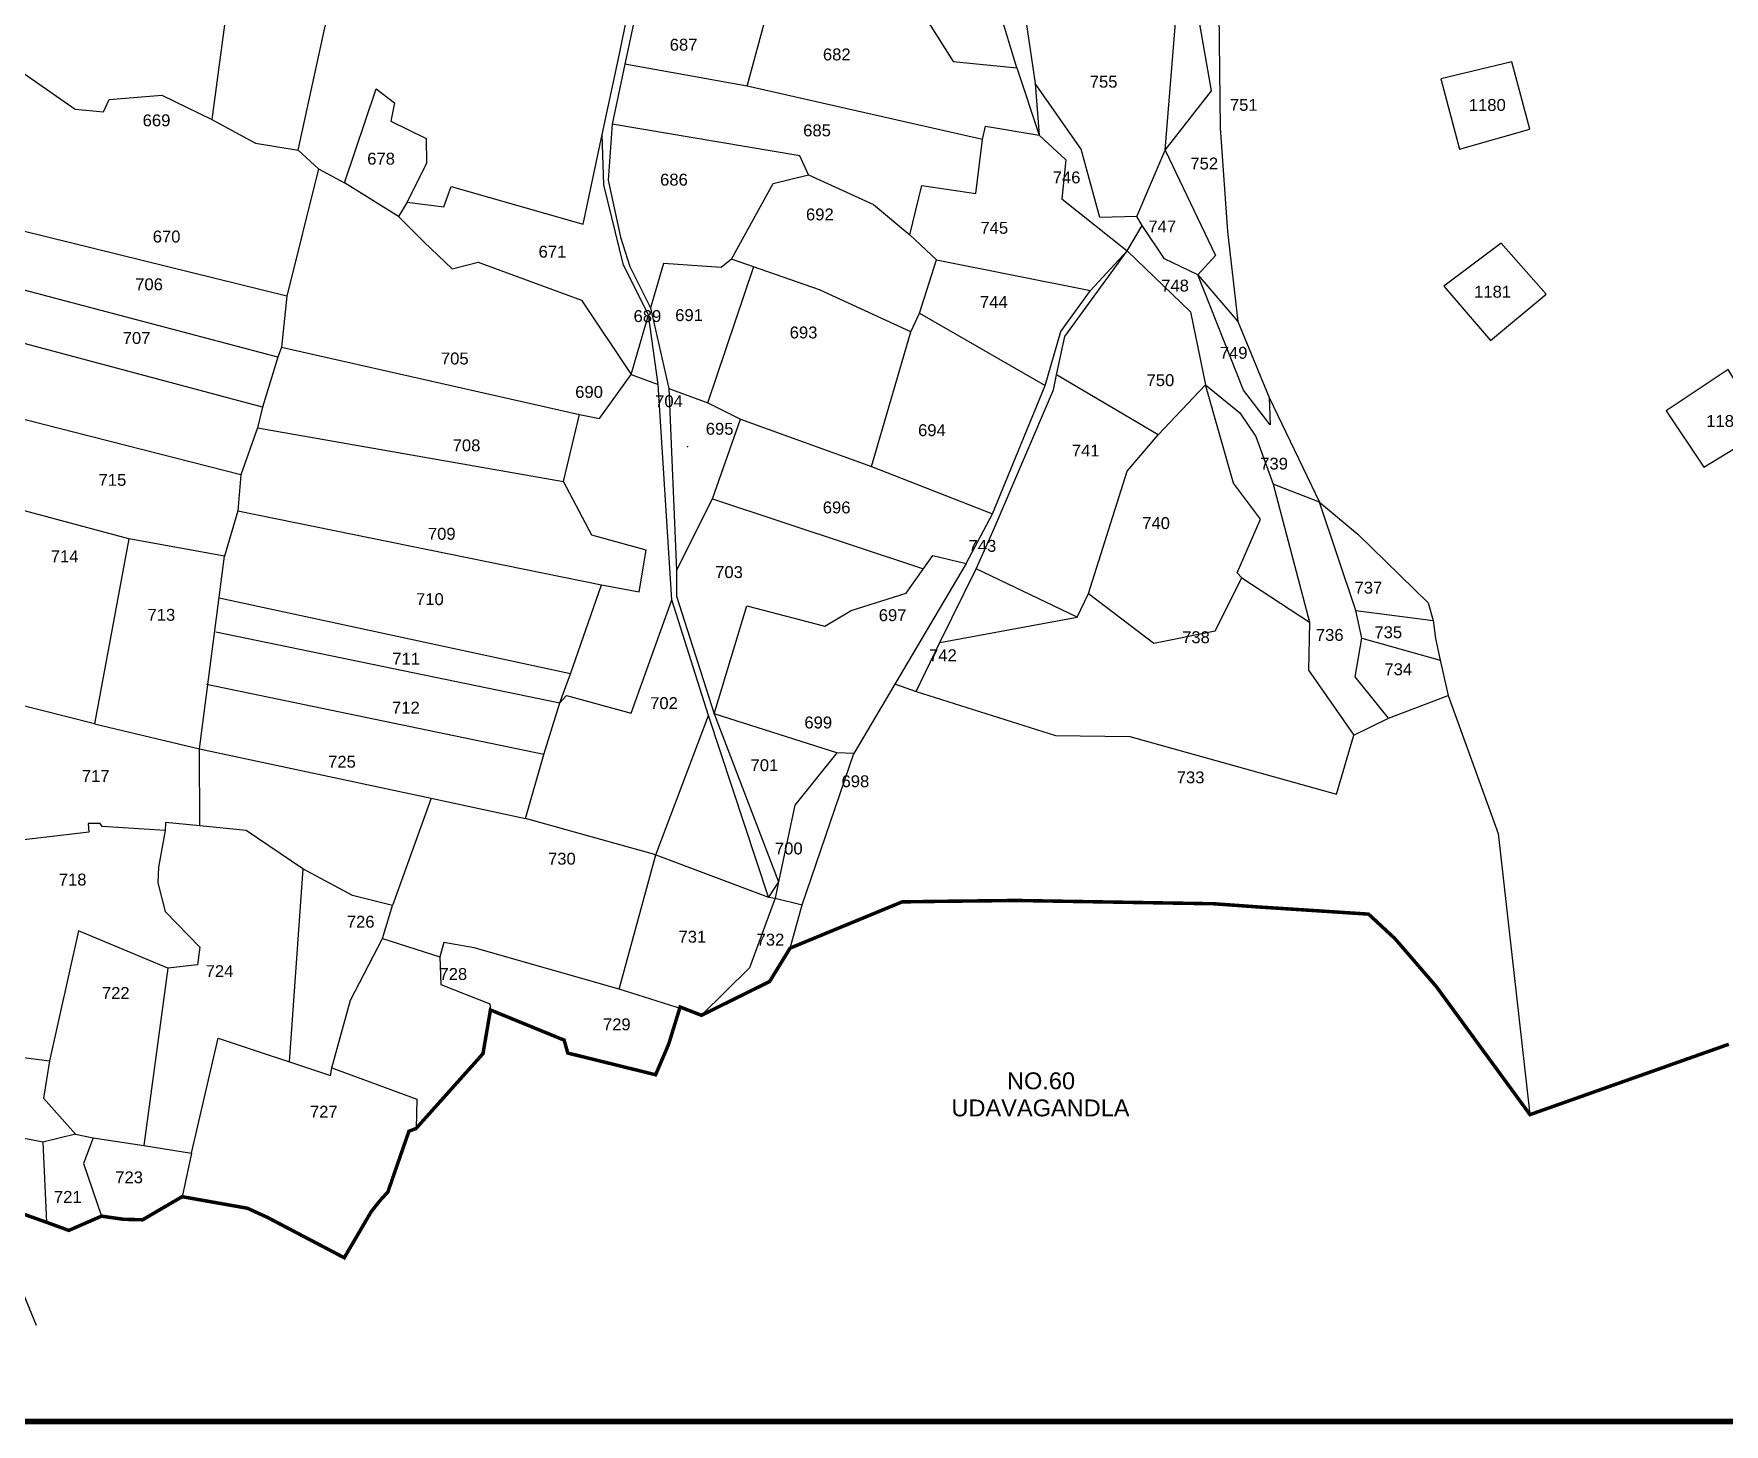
# Model space of a CAD drawing. Header units: inches. Extents: x 206944 to 214764, y 1611536 to 1620388.
# Drawn here: x 209710 to 212125, y 1611536 to 1613524 of the extents above; entities that cross this region are included whole.
import ezdxf
from ezdxf.enums import TextEntityAlignment as Align

# ---------------------------------------------------------------- set-up
doc = ezdxf.new("R2010")
doc.units = ezdxf.units.IN
doc.header["$LTSCALE"] = 15
doc.header["$MEASUREMENT"] = 0
for name, color, linetype in [('BLOCK', 72, 'Continuous'), ('PLOT', 7, 'Continuous'), ('PLOT NO', 7, 'Continuous'), ('ROAD', 1, 'Continuous'), ('VILLAGE BOUNDARY', 5, 'Continuous')]:
    doc.layers.add(name, color=color, linetype=linetype)
doc.styles.get("Standard").update_dxf_attribs({"font": 'arial.ttf'})

# ---------------------------------------------------------------- blocks, each defined once
blk = doc.blocks.new('CIRCLE-BOX')
for p, q in [((-0.5, 0), (0.5, 0)), ((0, 0.5), (0, -0.5))]:
    blk.add_line(p, q)
blk.add_circle((0, 0), 0.2)

msp = doc.modelspace()

# ---------------------------------------------------------------- linework, layer by layer
at = {"layer": 'PLOT'}
for points in [[(211114.7, 1613475.1), (211090.5, 1613555.1), (211019.6, 1613613.1), (210946.7, 1613630.5), (210827, 1613774.5), (210792.8, 1613790.3), (210830.6, 1613690), (210846.9, 1613606)], [(211286.1, 1613262.4), (211326.5, 1613357.2), (211343.9, 1613569.1), (211375, 1613661.8), (211320, 1613667.6), (211230.3, 1613625.3), (211188.7, 1613585), (211122.8, 1613576.1), (211140.7, 1613452.8)], [(209994.9, 1613629.4), (209964.1, 1613401.3), (210026.7, 1613367.6), (210087.7, 1613357.2), (210138.7, 1613591.7)], [(210759.5, 1612289.7), (210673.8, 1612549.2), (210621.8, 1612714.4), (210602.2, 1613022.3), (210588.4, 1613121.8), (210552.3, 1613193.2), (210524.6, 1613307.7), (210522.2, 1613379.9), (210544.7, 1613485.8), (210572.7, 1613620.4)], [(210585.8, 1613627.6), (210554.4, 1613480.4), (210536.3, 1613394.7), (210530.4, 1613314.4), (210548.3, 1613233.2), (210561.5, 1613190.9), (210591.1, 1613131.9), (210617.4, 1613016.7), (210628.2, 1612756.4), (210628.4, 1612719.8), (210682.2, 1612551.6), (210773.8, 1612311.7), (210759.5, 1612289.7)], [(210729.2, 1613448.6), (210772.3, 1613607.5), (210585.8, 1613627.6)], [(210772.3, 1613607.5), (210846.9, 1613606), (210976.9, 1613557.8), (211023.4, 1613483.9), (211114.7, 1613475.1), (211146.6, 1613379)], [(211326.5, 1613357.2), (211392.8, 1613442.3), (211370.8, 1613567.5), (211402.7, 1613595.6)], [(211402.7, 1613595.6), (211405.2, 1613389.4), (211415.7, 1613240.9), (211430.3, 1613112.6), (211475, 1613003.8), (211547.1, 1612854.2), (211601.8, 1612808.4), (211702.5, 1612710.3), (211709.7, 1612685.3), (211712.9, 1612659.3), (211719.6, 1612628.5), (211731.1, 1612577.8), (211802.6, 1612380.7), (211847.9, 1611978.8)], [(209648.7, 1613499.5), (209768.7, 1613415.8), (209809.5, 1613412), (209817.6, 1613430), (209893, 1613435.8), (209964.1, 1613401.3)], [(211065.5, 1613372.4), (210729.2, 1613448.6), (210554.4, 1613480.4)], [(211747.2, 1613358.8), (211847.6, 1613387.6), (211821.8, 1613483.7), (211720.3, 1613459.1), (211747.2, 1613358.8)], [(210087.7, 1613357.2), (210116.5, 1613330.8), (210153.7, 1613310.8), (210199, 1613444.8), (210225.2, 1613424.8), (210219.8, 1613398.8), (210270.3, 1613373.9), (210271.2, 1613338.9), (210243.2, 1613282.9), (210230.9, 1613262.4), (210153.7, 1613310.8)], [(211272.5, 1613213.7), (211293.9, 1613249.6), (211286.1, 1613262.4), (211233.1, 1613261.3), (211206.4, 1613358.6), (211140.7, 1613452.8), (211146.6, 1613379), (211184.5, 1613343.5), (211178.8, 1613287.6), (211272.5, 1613213.7)], [(210707, 1613201.7), (210766.4, 1613309.6), (210817, 1613321.9), (210804.3, 1613349.2), (210536.3, 1613394.7)], [(210243.2, 1613282.9), (210296, 1613276.2), (210306.2, 1613305.6), (210494.9, 1613251.4), (210522.2, 1613379.9)], [(210961.6, 1613236.2), (210978.8, 1613307), (211055.8, 1613295.5), (211065.5, 1613372.4), (211069.7, 1613391.7), (211146.6, 1613379)], [(211326.5, 1613357.2), (211398.3, 1613206.8), (211373.5, 1613179), (211325.4, 1613202.1), (211293.9, 1613249.6)], [(210116.5, 1613330.8), (210071.2, 1613148.9), (209624.4, 1613258.5)], [(210817, 1613321.9), (210909.8, 1613279.8), (210961.6, 1613236.2), (210999.7, 1613200.4)], [(210230.9, 1613262.4), (210267.1, 1613226.4), (210307.7, 1613187.7), (210344.6, 1613197.5), (210492.7, 1613143), (210563.3, 1613036.6)], [(211791.5, 1613085.1), (211871.1, 1613151.3), (211806.6, 1613224.6), (211724.8, 1613162.9), (211791.5, 1613085.1)], [(210963.3, 1613097.7), (210832.7, 1613157.6), (210707, 1613201.7), (210692.3, 1613189.7), (210609.7, 1613195.6), (210591.1, 1613131.9)], [(210907.1, 1612905.2), (210963.3, 1613097.7), (210975.3, 1613124.5), (210999.7, 1613200.4), (211220, 1613157)], [(210941.1, 1612594.1), (210970.7, 1612583.5), (211004.5, 1612653.5), (211056.4, 1612759.1), (211082.4, 1612816.5), (211167, 1613014.6), (211171.5, 1613036.4), (211183.3, 1613091.1), (211272.5, 1613213.7), (211363, 1613126.3), (211384.3, 1613021.7), (211316.4, 1612950.6), (211171.5, 1613036.4)], [(211042.1, 1612766.5), (211079.9, 1612837.4), (211155.1, 1613020.8), (211177.4, 1613098.2), (211220, 1613157), (211272.5, 1613213.7)], [(210071.2, 1613148.9), (210063.6, 1613075.9), (210058.6, 1613061.3), (209603.6, 1613181.4)], [(210673, 1612996.2), (210738.7, 1613191.2)], [(211475, 1613003.8), (211476.5, 1612964.7), (211438.6, 1613014.1), (211373.5, 1613179), (211430.3, 1613112.6)], [(210058.6, 1613061.3), (210036.6, 1612989.8), (209592.1, 1613108.6)], [(210563.3, 1613036.6), (210588.4, 1613121.8)], [(210975.3, 1613124.5), (211155.1, 1613020.8)], [(210063.6, 1613075.9), (210489.7, 1612979.7)], [(210598.8, 1612350), (210412.6, 1612402), (210438.9, 1612493.6), (210461.7, 1612567.6), (210461.7, 1612567.6), (210476.8, 1612608.7), (210521.2, 1612736.1), (210574.8, 1612726), (210585.1, 1612785.7), (210507.4, 1612807.1), (210466.9, 1612883.9), (210489.7, 1612979.7), (210518, 1612974), (210563.3, 1613036.6), (210602.2, 1613022.3)], [(212096.2, 1612904.3), (212183.8, 1612957.6), (212130.9, 1613044), (212042.5, 1612984.6), (212096.2, 1612904.3)], [(210617.4, 1613016.7), (210673, 1612996.2), (210719.5, 1612973)], [(211436, 1612746.1), (211429.3, 1612753.3), (211462.9, 1612830.1), (211424.4, 1612881.4), (211384.3, 1613021.7)], [(211384.3, 1613021.7), (211433.4, 1612981.7), (211456.2, 1612947.9), (211481, 1612880.1)], [(210036.6, 1612989.8), (210029.3, 1612960.5), (210005.9, 1612893.1), (209581.2, 1613001.3)], [(210029.3, 1612960.5), (210466.9, 1612883.9)], [(210679.6, 1612859.1), (210719.5, 1612973), (210907.1, 1612905.2), (211079.9, 1612837.4)], [(211217.2, 1612723.9), (211272.3, 1612898.4), (211316.4, 1612950.6)], [(210005.9, 1612893.1), (210001.2, 1612842), (209982.3, 1612777.1), (209845.7, 1612801.6), (209689.6, 1612843.7), (209640, 1612577.1), (209509, 1612607.4)], [(211547.1, 1612854.2), (211481, 1612880.1), (211533, 1612682.9)], [(210001.2, 1612842), (210521.2, 1612736.1)], [(210628.2, 1612756.4), (210679.6, 1612859.1), (210980, 1612759.4)], [(211599.2, 1612699.6), (211547.1, 1612854.2)], [(209845.7, 1612801.6), (209796.5, 1612537.4), (209640, 1612577.1)], [(209796.5, 1612537.4), (209946.7, 1612501.7), (209982.3, 1612777.1)], [(210857.4, 1612495.9), (210682.2, 1612551.6), (210728.6, 1612705.9), (210840.3, 1612677), (210877.7, 1612699.5), (210956.6, 1612724), (210994.7, 1612778), (211042.1, 1612766.5), (210881.7, 1612494.8)], [(211004.5, 1612653.5), (211200.6, 1612689.7), (211056.4, 1612759.1)], [(211200.6, 1612689.7), (211217.2, 1612723.9), (211310.3, 1612652.8), (211397.9, 1612670.3), (211436, 1612746.1), (211533, 1612682.9), (211531.4, 1612614), (211596.4, 1612521.3)], [(210476.8, 1612608.7), (209974.9, 1612717.2)], [(210461.7, 1612567.6), (210470.9, 1612577.9), (210563.4, 1612552.4), (210621.8, 1612714.4)], [(211607.7, 1612660), (211599.2, 1612699.6), (211709.7, 1612685.3)], [(209970, 1612669.1), (210461.7, 1612567.6)], [(211645.5, 1612545.3), (211598.2, 1612604.5), (211607.7, 1612660), (211719.6, 1612628.5)], [(210438.9, 1612493.6), (209956.7, 1612593.8)], [(210970.7, 1612583.5), (211169.8, 1612520.5), (211276.3, 1612519.5), (211571.4, 1612436.9), (211596.4, 1612521.3), (211645.5, 1612545.3), (211731.1, 1612577.8)], [(210598.8, 1612350), (210673.8, 1612549.2)], [(209946.9, 1612391.8), (209946.7, 1612501.7)], [(209946.7, 1612501.7), (210277.5, 1612431.1), (210222.5, 1612277.8)], [(210790.6, 1612216.8), (210807.8, 1612278.8), (210881.7, 1612494.8), (210857.4, 1612495.9), (210797.6, 1612421.1), (210773.8, 1612311.7), (210769.2, 1612288.1)], [(210277.5, 1612431.1), (210412.6, 1612402)], [(209897.7, 1612384.7), (209807.7, 1612390.7), (209804.7, 1612394.7), (209787.7, 1612394.7), (209788.6, 1612382.7), (209679.4, 1612369.6)], [(210094.1, 1612330.2), (210013.2, 1612385), (209946.9, 1612391.8), (209897.9, 1612396.3), (209897.7, 1612384.7), (209888.2, 1612332.5), (209887.1, 1612309.9), (209897.6, 1612269.3), (209947.1, 1612218.3), (209943.8, 1612192.7), (209901.2, 1612188.1), (209866.9, 1611934.9)], [(210207.9, 1612230.5), (210222.5, 1612277.8), (210165.3, 1612291.8), (210094.1, 1612330.2), (210074.9, 1612054.5)], [(210546.2, 1612158), (210598.8, 1612350), (210759.5, 1612289.7)], [(210759.5, 1612289.7), (210769.2, 1612288.1), (210732.7, 1612188.6), (210663.9, 1612120.8), (210546.2, 1612158), (210338.9, 1612217.1), (210295.7, 1612224.9), (210290.2, 1612204.4), (210291.5, 1612164.9), (210361.5, 1612137.4), (210362.4, 1612128.4)], [(210769.2, 1612288.1), (210807.8, 1612278.8)], [(209901.2, 1612188.1), (209773.6, 1612241.4), (209732.1, 1612055.7)], [(210135.8, 1612045.6), (210162.5, 1612142.5), (210207.9, 1612230.5), (210290.2, 1612204.4)], [(209935.3, 1611923.5), (209973.5, 1612087.9), (210133.9, 1612034.9), (210135.8, 1612045.6), (210257.3, 1612001.1), (210256, 1611958.9)], [(209590.8, 1612073.8), (209732.1, 1612055.7), (209723.5, 1612002.2), (209769.3, 1611950.8), (209722.5, 1611939.2), (209616.2, 1611960.4)], [(209769.3, 1611950.8), (209794.5, 1611945.7), (209781, 1611909.1), (209806.6, 1611833.7)], [(209794.5, 1611945.7), (209866.9, 1611934.9), (209935.3, 1611923.5), (209921.8, 1611861.5)], [(209722.5, 1611939.2), (209728.1, 1611824.9)]]:
    msp.add_lwpolyline(points, dxfattribs=at)
at = {"layer": 'ROAD'}
msp.add_lwpolyline([(209618.9, 1611906.1), (209713, 1611678)], dxfattribs=at)
at = {"layer": 'VILLAGE BOUNDARY', "color": 5, "const_width": 8}
msp.add_lwpolyline([(206948.4, 1619883.7), (214759.5, 1619883.7), (214759.5, 1611540.3), (206948.4, 1611540.3)], close=True, dxfattribs=at)
at = {"layer": 'VILLAGE BOUNDARY', "const_width": 5}
msp.add_lwpolyline([(212132, 1612079.4), (211847.9, 1611978.8), (211714, 1612161.9), (211655.1, 1612230.2), (211617.2, 1612265.4), (211460.1, 1612275.6), (211396.4, 1612280.2), (211113.8, 1612284.9), (211007.6, 1612283.7), (210950.7, 1612282.9), (210790.6, 1612216.8), (210761.3, 1612169), (210663.9, 1612120.8), (210633.4, 1612132.6), (210617, 1612079.3), (210598.4, 1612035.8), (210472.9, 1612066.8), (210467.7, 1612085.3), (210362.4, 1612128.4), (210351.7, 1612065.9), (210256, 1611958.9), (210245.9, 1611955.1), (210215.8, 1611868.3), (210204.8, 1611856.2), (210192, 1611840.1), (210153.5, 1611774.2), (210043.5, 1611832), (210015.1, 1611845), (209921.8, 1611861.5), (209865.3, 1611828.5), (209837.8, 1611829.2), (209806.6, 1611833.7), (209759.8, 1611813.3), (209728.1, 1611824.9), (209694.5, 1611836.8)], dxfattribs=at)

# ---------------------------------------------------------------- block references
at = {"layer": 'BLOCK'}
msp.add_blockref('CIRCLE-BOX', (210644, 1612934), dxfattribs=at)

# ---------------------------------------------------------------- texts
at = {"layer": 'PLOT NO'}
for s, p in [('687', (210618.6, 1613499.6)), ('682', (210837.5, 1613485.7)), ('755', (211218.8, 1613446.7)), ('751', (211419.1, 1613413.6)), ('669', (209865.4, 1613391.5)), ('685', (210809.3, 1613377.1)), ('678', (210186.3, 1613336.7)), ('752', (211362.6, 1613329.8)), ('686', (210604.8, 1613306.7)), ('746', (211165.9, 1613309.9)), ('692', (210813.3, 1613257)), ('745', (211062.6, 1613237.9)), ('747', (211302.6, 1613239.8)), ('670', (209879.8, 1613225.4)), ('671', (210431.2, 1613203.8)), ('706', (209854.7, 1613157.1)), ('748', (211320.9, 1613155.3)), ('689', (210566.9, 1613111.7)), ('691', (210626.4, 1613113.1)), ('744', (211061.9, 1613131.8)), ('693', (210790, 1613088.3)), ('707', (209836.9, 1613080.4)), ('705', (210291.6, 1613051.1)), ('749', (211404.6, 1613059.2)), ('750', (211300, 1613020.1)), ('690', (210483.5, 1613003.3)), ('704', (210597.7, 1612990.1)), ('695', (210670.1, 1612950.6)), ('694', (210973.5, 1612948.6)), ('708', (210308.4, 1612926.9)), ('741', (211193.2, 1612919.5)), ('739', (211462.4, 1612900.8)), ('715', (209802.4, 1612877.6)), ('696', (210837.3, 1612838.2)), ('709', (210273, 1612800.5)), ('740', (211293.8, 1612815.8)), ('743', (211045.6, 1612783.3)), ('714', (209734.1, 1612768.4)), ('703', (210683.5, 1612745.8)), ('737', (211597.2, 1612723.5)), ('710', (210256, 1612707.1)), ('713', (209872.3, 1612684.7)), ('697', (210917.3, 1612684.2)), ('738', (211350.8, 1612652.7)), ('736', (211541.9, 1612656)), ('735', (211625.6, 1612659.8)), ('742', (210989.2, 1612626.9)), ('711', (210222.1, 1612621.9)), ('734', (211639.9, 1612606.9)), ('702', (210590.6, 1612558.5)), ('712', (210221.7, 1612552.1)), ('699', (210811, 1612530.8)), ('725', (210130.4, 1612474.7)), ('701', (210734.1, 1612469.8)), ('717', (209778.5, 1612454.3)), ('698', (210864.1, 1612446.8)), ('733', (211343.1, 1612452.4)), ('700', (210768.9, 1612350.7)), ('730', (210444.7, 1612336.1)), ('718', (209745.5, 1612306.3)), ('726', (210157.1, 1612246)), ('731', (210631.1, 1612224.6)), ('732', (210742.7, 1612220.4)), ('724', (209955.4, 1612175.4)), ('728', (210289.5, 1612171.3)), ('722', (209807.2, 1612144.2)), ('729', (210523.1, 1612099.3)), ('727', (210104.4, 1611974.4)), ('723', (209826.2, 1611880.7)), ('721', (209738.6, 1611852.7))]:
    msp.add_text(s, height=17, dxfattribs=at).set_placement(p)
for s, p in [('1180', (211786.9, 1613422)), ('1181', (211794.5, 1613155)), ('1182', (212126.2, 1612970.3))]:
    msp.add_text(s, height=17, dxfattribs=at).set_placement(p, align=Align.MIDDLE_CENTER)
at = {"layer": 'ROAD', "insert": (211031.4, 1612039.2), "char_height": 24.108, "width": 231.463, "attachment_point": 1, "line_spacing_factor": 0.963847}
msp.add_mtext('\\pi69.1512;NO.60\\P\\pi-10.23693;UDAVAGANDLA', dxfattribs=at)

doc.saveas('drawing.dxf')
